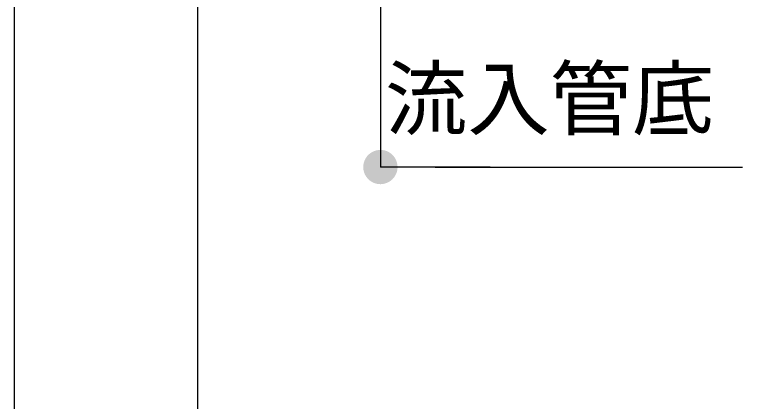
# Model space of a CAD drawing. Units: millimetres, scale not verified. Extents: x -8093 to 8093, y -5792 to 5792.
# Drawn here: x -6825 to -6030, y -1821 to -1398 of the extents above; entities that cross this region are included whole.
import ezdxf
from ezdxf.enums import TextEntityAlignment as Align

# ---------------------------------------------------------------- set-up
doc = ezdxf.new("R2010")
doc.units = ezdxf.units.MM
doc.header["$LTSCALE"] = 30
doc.layers.add('0-4_00クル-フ-6寸法', color=132, linetype='Continuous', lineweight=25)
doc.styles.add('ＭＳ ゴシック', font='')
doc.styles.get('ＭＳ ゴシック').set_extended_font_data('MS Gothic')

msp = doc.modelspace()

# ---------------------------------------------------------------- linework, layer by layer
at = {"layer": '0-4_00クル-フ-6寸法', "color": 4}
for p, q in [((-6825.43, -3114.54), (-6825.43, -1014.54)), ((-6425.43, -1014.54), (-6425.43, -1564.54)), ((-6625.43, -1164.54), (-6625.43, -2864.54)), ((-6305.43, -1564.54), (-6425.43, -1564.54)), ((-6365.43, -1564.54), (-6029.58, -1564.54))]:
    msp.add_line(p, q, dxfattribs=at)
at = {"layer": '0-4_00クル-フ-6寸法'}
for points in [[(-6425.43, -1564.54), (-6439.88, -1552.59), (-6438.27, -1550.87)], [(-6425.43, -1564.54), (-6438.27, -1550.87), (-6436.45, -1549.37)], [(-6425.43, -1564.54), (-6436.45, -1549.37), (-6434.46, -1548.11)], [(-6425.43, -1564.54), (-6434.46, -1548.11), (-6432.33, -1547.1)], [(-6425.43, -1564.54), (-6432.33, -1547.1), (-6430.09, -1546.38)], [(-6425.43, -1564.54), (-6430.09, -1546.38), (-6427.78, -1545.93)], [(-6425.43, -1564.54), (-6427.78, -1545.93), (-6425.43, -1545.79)], [(-6425.43, -1564.54), (-6425.43, -1545.79), (-6423.08, -1545.93)], [(-6425.43, -1564.54), (-6423.08, -1545.93), (-6420.77, -1546.38)], [(-6425.43, -1564.54), (-6420.77, -1546.38), (-6418.53, -1547.1)], [(-6425.43, -1564.54), (-6418.53, -1547.1), (-6416.4, -1548.11)], [(-6425.43, -1564.54), (-6416.4, -1548.11), (-6414.41, -1549.37)], [(-6425.43, -1564.54), (-6414.41, -1549.37), (-6412.6, -1550.87)], [(-6425.43, -1564.54), (-6412.6, -1550.87), (-6410.98, -1552.59)], [(-6425.43, -1564.54), (-6443.85, -1561.02), (-6443.26, -1558.74)], [(-6425.43, -1564.54), (-6443.26, -1558.74), (-6442.4, -1556.55)], [(-6425.43, -1564.54), (-6442.4, -1556.55), (-6441.26, -1554.49)], [(-6425.43, -1564.54), (-6441.26, -1554.49), (-6439.88, -1552.59)], [(-6425.43, -1564.54), (-6410.98, -1552.59), (-6409.6, -1554.49)], [(-6425.43, -1564.54), (-6409.6, -1554.49), (-6408.47, -1556.55)], [(-6425.43, -1564.54), (-6408.47, -1556.55), (-6407.6, -1558.74)], [(-6425.43, -1564.54), (-6407.6, -1558.74), (-6407.01, -1561.02)], [(-6425.43, -1564.54), (-6444.14, -1563.36), (-6443.85, -1561.02)], [(-6425.43, -1564.54), (-6444.14, -1565.71), (-6444.14, -1563.36)], [(-6425.43, -1564.54), (-6443.85, -1568.05), (-6444.14, -1565.71)], [(-6425.43, -1564.54), (-6443.26, -1570.33), (-6443.85, -1568.05)], [(-6425.43, -1564.54), (-6442.4, -1572.52), (-6443.26, -1570.33)], [(-6425.43, -1564.54), (-6441.26, -1574.58), (-6442.4, -1572.52)], [(-6425.43, -1564.54), (-6439.88, -1576.49), (-6441.26, -1574.58)], [(-6425.43, -1564.54), (-6438.27, -1578.21), (-6439.88, -1576.49)], [(-6425.43, -1564.54), (-6436.45, -1579.71), (-6438.27, -1578.21)], [(-6425.43, -1564.54), (-6434.46, -1580.97), (-6436.45, -1579.71)], [(-6425.43, -1564.54), (-6432.33, -1581.97), (-6434.46, -1580.97)], [(-6425.43, -1564.54), (-6430.09, -1582.7), (-6432.33, -1581.97)], [(-6425.43, -1564.54), (-6427.78, -1583.14), (-6430.09, -1582.7)], [(-6425.43, -1564.54), (-6425.43, -1583.29), (-6427.78, -1583.14)], [(-6425.43, -1564.54), (-6407.01, -1561.02), (-6406.72, -1563.36)], [(-6425.43, -1564.54), (-6406.72, -1563.36), (-6406.72, -1565.71)], [(-6425.43, -1564.54), (-6423.08, -1583.14), (-6425.43, -1583.29)], [(-6425.43, -1564.54), (-6420.77, -1582.7), (-6423.08, -1583.14)], [(-6425.43, -1564.54), (-6418.53, -1581.97), (-6420.77, -1582.7)], [(-6425.43, -1564.54), (-6416.4, -1580.97), (-6418.53, -1581.97)], [(-6425.43, -1564.54), (-6414.41, -1579.71), (-6416.4, -1580.97)], [(-6425.43, -1564.54), (-6412.6, -1578.21), (-6414.41, -1579.71)], [(-6425.43, -1564.54), (-6410.98, -1576.49), (-6412.6, -1578.21)], [(-6425.43, -1564.54), (-6409.6, -1574.58), (-6410.98, -1576.49)], [(-6425.43, -1564.54), (-6408.47, -1572.52), (-6409.6, -1574.58)], [(-6425.43, -1564.54), (-6407.6, -1570.33), (-6408.47, -1572.52)], [(-6425.43, -1564.54), (-6407.01, -1568.05), (-6407.6, -1570.33)], [(-6425.43, -1564.54), (-6406.72, -1565.71), (-6407.01, -1568.05)]]:
    msp.add_solid(points, dxfattribs=at)

# ---------------------------------------------------------------- texts
at = {"layer": '0-4_00クル-フ-6寸法', "color": 4, "style": 'ＭＳ ゴシック'}
msp.add_text('流入管底', height=65.98, dxfattribs=at).set_placement((-6420.36, -1542.43), align=Align.BOTTOM_LEFT)

doc.saveas('drawing.dxf')
